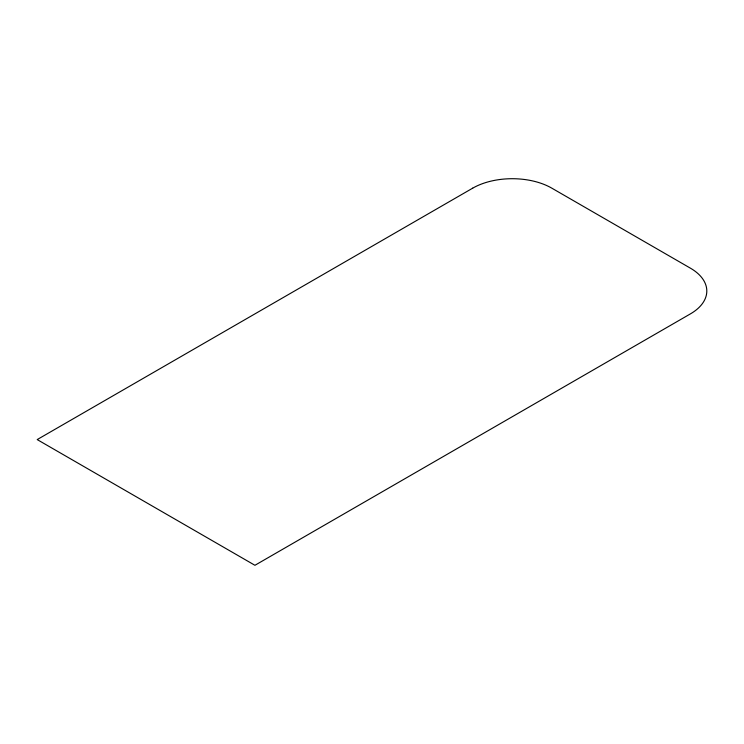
<?xml version="1.0" encoding="UTF-8"?>
<svg xmlns="http://www.w3.org/2000/svg" width="744" height="744" viewBox="0 0 744 744"><rect width="100%" height="100%" fill="white"/><g stroke="black" fill="none" stroke-linecap="round" stroke-linejoin="round"><path stroke-width="1.12" d="M472.673 188.176L37.2 439.583L254.932 565.291L690.404 313.884A55.986 32.327 0 0 0 690.404 268.166L551.843 188.176A55.986 32.327 0 0 0 472.673 188.176"/></g></svg>
